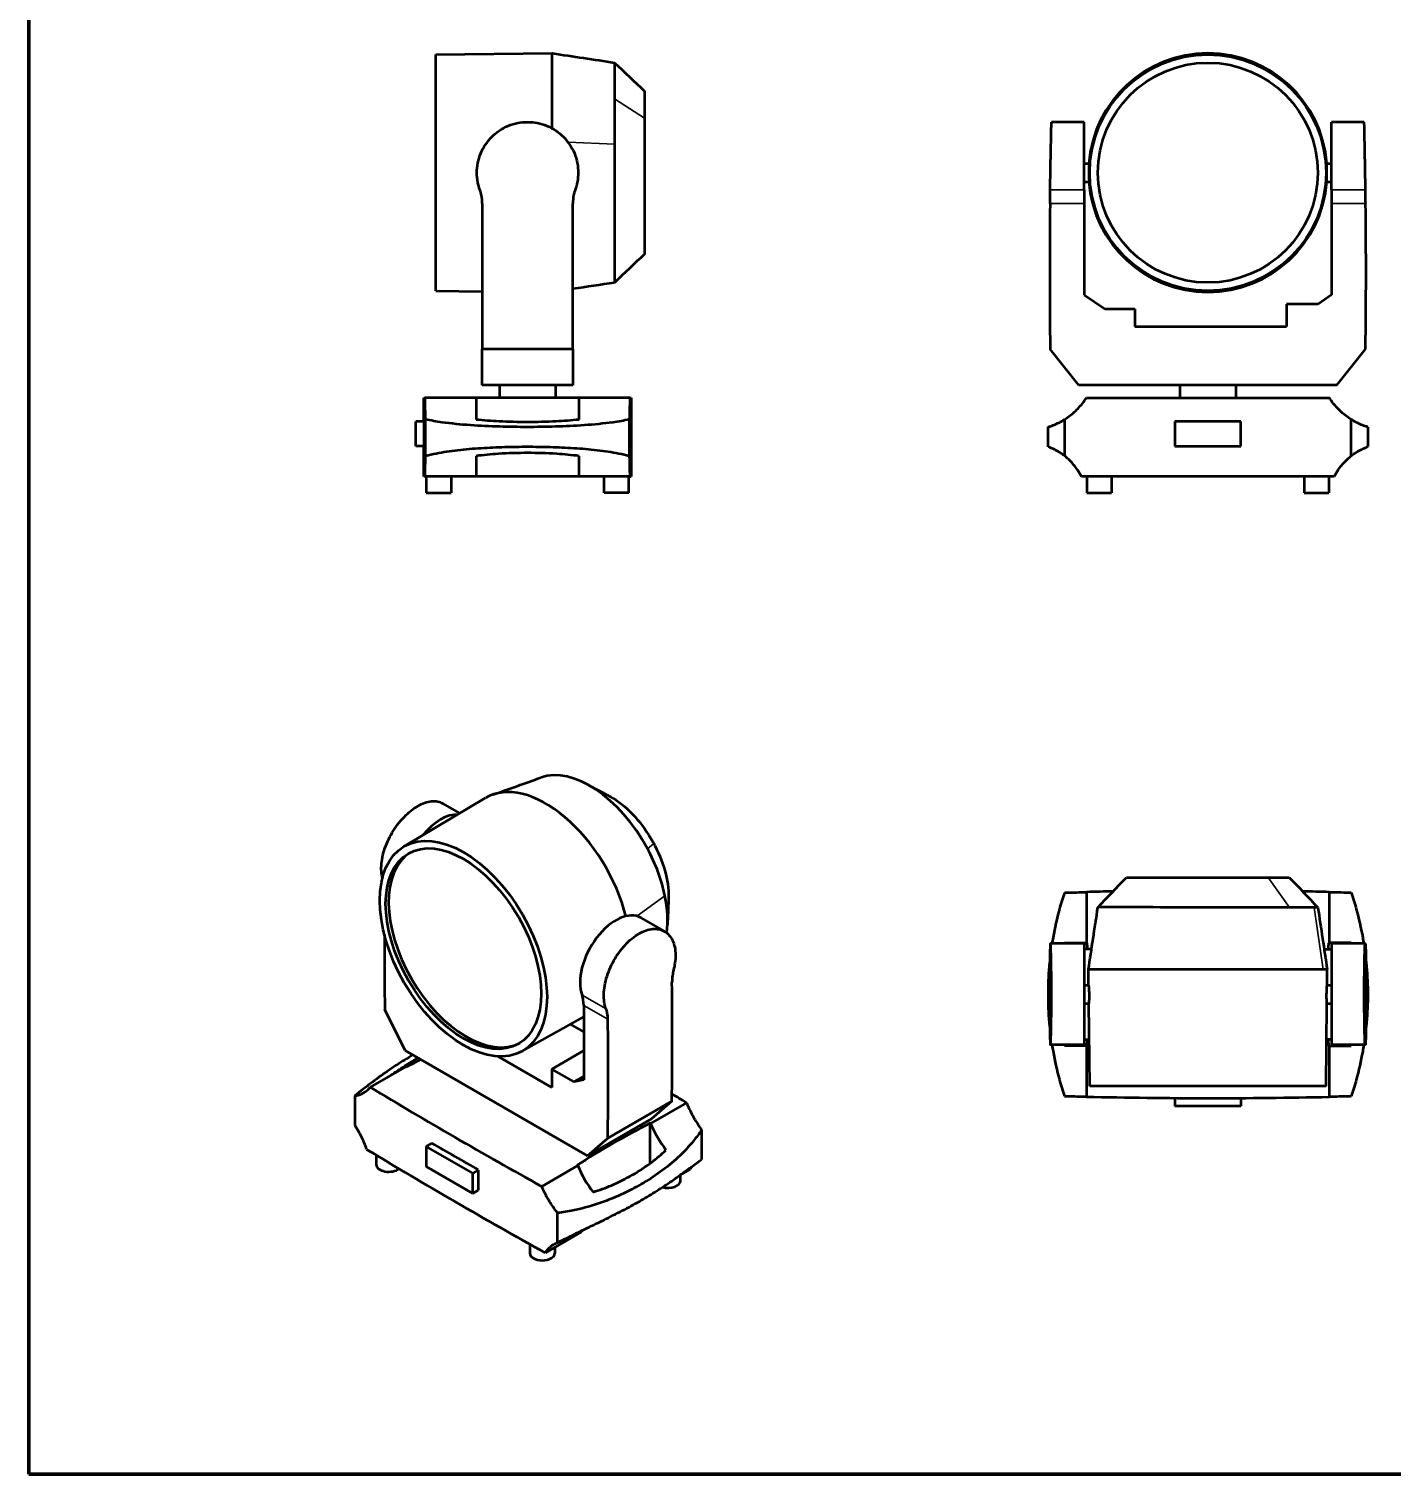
# Model space of a CAD drawing. Header units: millimetres. Extents: x 20 to 2980, y 20 to 2980.
# Drawn here: x 20 to 1676, y 20 to 1775 of the extents above; entities that cross this region are included whole.
import ezdxf

# ---------------------------------------------------------------- set-up
doc = ezdxf.new("R2010")
doc.units = ezdxf.units.MM
for name, color, linetype, lineweight in [('Border (ANSI)', 7, 'Continuous', 70), ('Visible (ISO)', 7, 'Continuous', 50), ('Visible Narrow (ISO)', 7, 'Continuous', 35)]:
    doc.layers.add(name, color=color, linetype=linetype, lineweight=lineweight)

# ---------------------------------------------------------------- blocks, each defined once
blk = doc.blocks.new('Borders Chauvet')
at = {"layer": 'Border (ANSI)'}
for p, q in [((20, 20), (20, 2980)), ((2980, 20), (20, 20))]:
    blk.add_line(p, q, dxfattribs=at)

msp = doc.modelspace()

# ---------------------------------------------------------------- linework, layer by layer
at = {"layer": 'Visible (ISO)'}
for p, q in [((514.1, 1744), (655.6, 1745.5)), ((514.1, 1457), (514.1, 1744)), ((655.6, 1654.2), (655.6, 1745.5)), ((767.6, 1699.4), (767.6, 1666.8)), ((767.6, 1666.8), (767.6, 1501.6)), ((1301.6, 1662), (1261.9, 1662)), ((1301.6, 1579.8), (1301.6, 1662)), ((1602, 1579.8), (1602, 1662)), ((1641.7, 1662), (1602, 1662)), ((1301.6, 1611.5), (1307.6, 1611.5)), ((1596.1, 1611.5), (1602, 1611.5)), ((1301.6, 1589.5), (1307.6, 1589.5)), ((1301.6, 1579.8), (1301.6, 1563)), ((1596.1, 1589.5), (1602, 1589.5)), ((1602, 1579.8), (1602, 1563)), ((570.6, 1563), (570.6, 1386.3)), ((680.6, 1386.3), (680.6, 1563)), ((1301.6, 1563), (1301.6, 1452.2)), ((1602, 1563), (1602, 1452.2)), ((514.1, 1457), (570.6, 1456.4)), ((1301.6, 1452.2), (1326.6, 1435)), ((1585.8, 1441), (1547.3, 1441)), ((1547.3, 1441), (1547.3, 1413.5)), ((1602, 1452.2), (1585.8, 1441)), ((1326.6, 1435), (1363.3, 1435)), ((1363.3, 1435), (1363.3, 1413.5)), ((1363.3, 1413.5), (1547.3, 1413.5)), ((680.6, 1386.3), (570.6, 1386.3)), ((570.6, 1342.5), (570.6, 1386.3)), ((680.6, 1386.3), (680.6, 1342.5)), ((1295.2, 1342.5), (1260.3, 1386.3)), ((1608.4, 1342.5), (1643.3, 1386.3)), ((680.6, 1342.5), (570.6, 1342.5)), ((591.6, 1342.5), (591.6, 1327.2)), ((659.6, 1342.5), (659.6, 1327.2)), ((1608.4, 1342.5), (1295.2, 1342.5)), ((1417.8, 1342.5), (1417.8, 1327.2)), ((1485.8, 1342.5), (1485.8, 1327.2)), ((499.6, 1327.2), (501.1, 1327.2)), ((499.6, 1298.5), (499.6, 1327.2)), ((563.1, 1327.2), (501.1, 1327.2)), ((688.1, 1327.2), (563.1, 1327.2)), ((563.1, 1327.2), (563.1, 1300.9)), ((749.8, 1327.2), (688.1, 1327.2)), ((688.1, 1300.9), (688.1, 1327.2)), ((749.8, 1327.2), (751.6, 1327.2)), ((751.6, 1327.2), (751.6, 1231.5)), ((1304.3, 1327.2), (1599.3, 1327.2)), ((501.7, 1256.6), (501.7, 1300.8)), ((749.1, 1300.7), (749.1, 1256.6)), ((1277.6, 1300.7), (1277.6, 1256.7)), ((1626, 1256.6), (1626, 1300.8)), ((499.7, 1298.5), (490, 1298.5)), ((490, 1268.5), (490, 1298.5)), ((499.7, 1298.5), (499.7, 1268.5)), ((1257.7, 1267.8), (1257.7, 1291.6)), ((1491.8, 1298.5), (1411.8, 1298.5)), ((1411.8, 1298.5), (1411.8, 1268.5)), ((1491.8, 1268.5), (1491.8, 1298.5)), ((1646, 1291.6), (1646, 1267.8)), ((499.7, 1268.5), (490, 1268.5)), ((499.6, 1231.5), (499.6, 1268.5)), ((1411.8, 1268.5), (1491.8, 1268.5)), ((563.1, 1256.4), (563.1, 1231.5)), ((688.1, 1231.5), (688.1, 1256.4)), ((501.3, 1231.5), (499.6, 1231.5)), ((563.1, 1231.5), (501.3, 1231.5)), ((502.6, 1231.5), (502.6, 1211.7)), ((532.7, 1231.5), (532.7, 1211.7)), ((688.1, 1231.5), (563.1, 1231.5)), ((749.7, 1231.5), (688.1, 1231.5)), ((718.6, 1211.7), (718.6, 1231.5)), ((748.7, 1211.7), (748.7, 1231.5)), ((749.7, 1231.5), (751.6, 1231.5)), ((1605.4, 1231.5), (1298.2, 1231.5)), ((1304.7, 1231.5), (1304.7, 1211.7)), ((1334.9, 1231.5), (1334.9, 1211.7)), ((1568.7, 1231.5), (1568.7, 1211.7)), ((1598.9, 1231.5), (1598.9, 1211.7)), ((502.6, 1211.7), (532.7, 1211.7)), ((748.7, 1211.7), (718.6, 1211.7)), ((1304.7, 1211.7), (1334.9, 1211.7)), ((1568.7, 1211.7), (1598.9, 1211.7)), ((475.4, 782), (574.7, 841.1)), ((543.5, 822.6), (522.7, 834.6)), ((1352.9, 744.7), (1525.2, 744.7)), ((1525.2, 744.7), (1550.7, 744.7)), ((1304.3, 726.8), (1304.3, 665.2)), ((1599.3, 726.9), (1599.3, 665.2)), ((791.9, 679.2), (763.5, 695.5)), ((1259.7, 657.7), (1260.2, 657.7)), ((1259.7, 657.7), (1259.7, 547.7)), ((1301.6, 664.2), (1260.7, 664.2)), ((1277.9, 665.2), (1304.3, 665.2)), ((1301.6, 664.2), (1301.6, 541.2)), ((1310.6, 657.7), (1301.6, 657.7)), ((1305.3, 665.2), (1304.3, 665.2)), ((1593, 657.7), (1602, 657.7)), ((1599.3, 665.2), (1598.3, 665.2)), ((1625.7, 665.2), (1599.3, 665.2)), ((1602, 664.2), (1602, 541.2)), ((1643, 664.2), (1602, 664.2)), ((1643.9, 657.7), (1643.5, 657.7)), ((1643.9, 547.7), (1643.9, 657.7)), ((1596.8, 632.7), (1306.8, 632.7)), ((1307, 613.7), (1306.8, 632.7)), ((1326.6, 632.7), (1326.6, 632.7)), ((1596.6, 613.7), (1596.8, 632.7)), ((1301.6, 613.7), (1307, 613.7)), ((1596.6, 613.7), (1602, 613.7)), ((477, 534.4), (452.2, 584.4)), ((693.9, 589.2), (693.9, 498.7)), ((1301.6, 591.7), (1307.2, 591.7)), ((1308.3, 491.2), (1307.2, 591.7)), ((1595.3, 491.2), (1596.4, 591.7)), ((1596.4, 591.7), (1602, 591.7)), ((618.9, 533.5), (693.9, 575.5)), ((693.9, 557), (677.6, 566.4)), ((1260.2, 547.7), (1259.7, 547.7)), ((1301.6, 547.7), (1307.7, 547.7)), ((1602, 547.7), (1595.9, 547.7)), ((1643.5, 547.7), (1643.9, 547.7)), ((698.4, 406.6), (477, 534.4)), ((590, 527.2), (655.2, 489.5)), ((693.9, 534.3), (655.2, 511.9)), ((1301.6, 541.2), (1260.7, 541.2)), ((1304.3, 540.2), (1277.9, 540.2)), ((1304.3, 540.2), (1305.3, 540.2)), ((1304.3, 540.2), (1304.3, 478.4)), ((1598.3, 540.2), (1599.3, 540.2)), ((1599.3, 540.2), (1599.3, 478.2)), ((1599.3, 540.2), (1625.7, 540.2)), ((1643, 541.2), (1602, 541.2)), ((478.1, 515.1), (434.4, 489.9)), ((478.1, 515.1), (478.8, 514.7)), ((682.4, 496.2), (655.2, 511.9)), ((655.2, 511.9), (655.2, 489.5)), ((693.9, 502.8), (682.4, 496.2)), ((693.9, 498.7), (682.4, 496.2)), ((416, 479.5), (416, 443.6)), ((1595.3, 491.2), (1308.3, 491.2)), ((1411.8, 476.8), (1411.8, 467)), ((1491.8, 476.8), (1491.8, 467)), ((800.9, 473), (723.1, 428.1)), ((818.7, 470.9), (775.1, 445.7)), ((800.9, 473), (776.2, 451.5)), ((1491.8, 467), (1411.8, 467)), ((776.2, 451.5), (698.4, 406.6)), ((775.1, 445.7), (774.3, 446.1)), ((774.3, 446.1), (774.3, 397.3)), ((509.3, 422), (502.4, 418)), ((698.4, 406.6), (723.1, 428.1)), ((837, 438.2), (837, 402.2)), ((441.8, 407.4), (441.8, 395.9)), ((559, 385.3), (502.4, 418)), ((502.4, 418), (502.4, 393.5)), ((502.4, 393.5), (559, 360.8)), ((565.8, 389.3), (559, 385.3)), ((565.8, 389.3), (565.8, 364.8)), ((686.7, 394.7), (642.8, 369.4)), ((686, 395.1), (686.7, 394.7)), ((822.9, 390.3), (812.8, 384.4)), ((559, 360.8), (559, 385.3)), ((811.4, 376.3), (811.4, 383.4)), ((565.8, 364.8), (559, 360.8)), ((662.1, 301.2), (662.1, 337.2)), ((628.5, 299.3), (628.5, 288.2)), ((691, 314.1), (647.2, 288.8)), ((658.6, 295.4), (658.6, 288.2))]:
    msp.add_line(p, q, dxfattribs=at)
for radius in [143.5, 133.5]:
    msp.add_circle((1451.8, 1600.5), radius, dxfattribs=at)
for centre, radius, start, end in [((1451.8, 1600.5), 145, 4.3508, 175.6492), ((1451.8, 1600.5), 145, 184.3508, 355.6492), ((8823.9, 1480), 7564.2, 179.37153, 180.71002), ((-5920.3, 1480), 7564.2, 359.28998, 0.62847), ((1452.5, -5319.7), 6048.4, 91.09822, 91.40395), ((1452.5, -5319.7), 6048.4, 88.60915, 88.91563), ((320.9, 602.7), 986.4, 3.1963, 3.6327), ((2582.7, 602.7), 986.4, 176.3673, 176.8037), ((320.9, 602.7), 986.4, 356.3673, 356.8037), ((2582.7, 602.7), 986.4, 183.1963, 183.6327), ((1457.2, 7253.6), 6777, 268.70707, 271.20135)]:
    msp.add_arc(centre, radius, start, end, dxfattribs=at)
for centre, major_axis, ratio, start_param, end_param in [((731.2, 1600.5), (0.1, 133.6), 0.000437, 6.282676, 7.119323), ((731.2, 1600.5), (-0.1, -133.6), 0.000437, 3.97773, 4.449789), ((731.2, 1600.5), (-0.1, -133.6), 0.000437, 4.44979, 6.283765), ((701.2, 746.7), (-66.7, 115.8), 0.577377, 4.66211, 6.177291), ((647.8, 715.9), (-72.5, 125.6), 0.57735, 4.251714, 6.290681), ((520.4, 764.9), (30.8, 53.3), 0.57735, 0.290963, 1.310042), ((551.3, 660.1), (66.8, -115.6), 0.57735, 3.168079, 6.256699), ((701.2, 746.7), (66.7, -115.8), 0.577377, 1.048458, 1.520518), ((701.2, 746.7), (66.7, -115.8), 0.577377, 0.644378, 1.048458), ((732.8, 642.3), (30.7, 53.3), 0.57735, 0, 2.699331), ((1451.8, 708.2), (-133.6, 0.1), 0.000484, 3.876252, 6.283302), ((1451.8, 708.2), (133.6, -0.1), 0.000484, 0.2626, 0.734659), ((1451.8, 708.2), (133.6, -0.1), 0.000484, 0.000142, 0.2626), ((5800.5, -2426.9), (-3782.1, 6550.8), 0.57735, 0.783149, 0.79779), ((-4547.4, 3637.3), (3782.1, -6550.8), 0.57735, 0.773006, 0.796367), ((658.5, 568.8), (-25, -43.3), 0.57735, 2.356194, 2.699331), ((-4625.2, 3592.4), (-3782.1, 6550.8), 0.57735, 3.914599, 3.93796), ((-173.1, 942.1), (986.4, 0), 0.57735, 5.434385, 5.457572), ((427.5, 581.4), (42.4, -73.4), 0.57735, 6.059035, 6.064373), ((5333.3, 3193.5), (-6777, 0), 0.57735, 0.762832, 0.806366), ((-3560.7, -1937.7), (6048.4, 0), 0.57735, 0.761123, 0.765358), ((1426.3, 18.7), (-986.4, 0), 0.57735, 5.434385, 5.561189), ((825.6, 453.7), (-42.4, 73.4), 0.57735, 1.351984, 1.794947), ((5333.3, 3170.1), (6777, 0), 0.57735, 3.920289, 3.932094), ((5333.3, 3115.4), (6777, 0), 0.57735, 3.903529, 3.948855), ((456.9, 395.9), (-15.1, 0), 0.57735, 0, 2.52896), ((737.2, 402.6), (42.4, -73.4), 0.57735, 4.493577, 4.936539), ((796.3, 376.3), (15.1, 0), 0.57735, 4.259018, 6.283185), ((737.7, 260), (-37, 64.1), 0.57735, 0.274539, 0.320337), ((643.5, 288.2), (15.1, 0), 0.57735, 3.141593, 6.283185)]:
    msp.add_ellipse(centre, major_axis=major_axis, ratio=ratio, start_param=start_param, end_param=end_param, dxfattribs=at)
for major_axis in [(-71.8, 124.3), (-66.8, 115.6)]:
    msp.add_ellipse((547.7, 658.1), major_axis=major_axis, ratio=0.57735, dxfattribs=at)
for points in [[(655.6, 1745.5), (680.8, 1741.7), (706, 1737.9), (731.2, 1734.1)], [(731.2, 1734.1), (743.4, 1722.6), (755.5, 1711), (767.6, 1699.4)], [(1307.6, 1611.5), (1307.6, 1611.5), (1307.6, 1611.5), (1307.6, 1611.5)], [(1596.1, 1611.5), (1596.1, 1611.5), (1596.1, 1611.5), (1596.1, 1611.5)], [(767.6, 1501.6), (755.5, 1490), (743.3, 1478.5), (731.1, 1466.9)], [(731.1, 1466.9), (714.3, 1464.3), (697.5, 1461.8), (680.6, 1459.3)], [(583.8, 845.3), (603.2, 852.2), (622.5, 859), (641.9, 865.9)], [(697.2, 858.1), (706, 853.4), (714.9, 848.7), (723.8, 844.1)], [(1318.2, 708.2), (1329.8, 720.4), (1341.3, 732.5), (1352.9, 744.7)], [(1550.7, 744.7), (1562.3, 732.5), (1573.9, 720.3), (1585.4, 708.1)], [(796.8, 717.3), (796.4, 707.2), (796, 697.1), (795.5, 686.9)], [(1306.8, 632.7), (1310.6, 657.9), (1314.4, 683), (1318.2, 708.2)], [(1585.4, 708.1), (1589.2, 683), (1593, 657.8), (1596.8, 632.7)], [(1277.8, 664.2), (1277.8, 664.5), (1277.9, 664.8), (1277.9, 665.2)], [(1625.9, 664.2), (1625.8, 664.5), (1625.8, 664.8), (1625.7, 665.2)], [(1277.9, 540.2), (1277.9, 540.5), (1277.8, 540.8), (1277.8, 541.2)], [(1625.7, 540.2), (1625.8, 540.5), (1625.8, 540.8), (1625.9, 541.2)], [(824.8, 393.2), (824.1, 392.3), (823.5, 391.3), (822.9, 390.3)]]:
    msp.add_open_spline(points, degree=3, dxfattribs=at)
for points, knots in [([(567.7, 1579.8), (566.7, 1582.7), (565.9, 1585.7), (564.5, 1592.7), (564.1, 1596.6), (564.1, 1604.4), (564.5, 1608.4), (566.1, 1616.3), (567.3, 1620.3), (570.4, 1627.8), (572.3, 1631.5), (576.9, 1638.2), (579.4, 1641.3), (584.9, 1646.7), (588, 1649.3), (594.7, 1653.8), (598.3, 1655.8), (605.9, 1658.9), (609.8, 1660.1), (617.8, 1661.6), (621.8, 1662), (625.6, 1662), (629.5, 1662), (633.5, 1661.6), (641.4, 1660.1), (645.4, 1658.9), (653, 1655.8), (656.6, 1653.8), (663.3, 1649.3), (666.4, 1646.7), (671.9, 1641.3), (674.4, 1638.2), (678.9, 1631.5), (680.9, 1627.8), (684, 1620.3), (685.2, 1616.3), (686.8, 1608.4), (687.1, 1604.4), (687.1, 1596.6), (686.8, 1592.7), (685.4, 1585.7), (684.6, 1582.7), (683.6, 1579.8)], [25.771346, 25.771346, 25.771346, 25.771346, 26.642704, 26.642704, 27.801117, 27.801117, 28.959647, 28.959647, 30.118177, 30.118177, 31.276707, 31.276707, 32.435237, 32.435237, 33.593552, 33.593552, 34.751867, 34.751867, 35.910183, 35.910183, 37.068498, 37.068498, 37.068498, 38.226813, 38.226813, 39.385128, 39.385128, 40.543443, 40.543443, 41.701758, 41.701758, 42.860288, 42.860288, 44.018818, 44.018818, 45.177348, 45.177348, 46.335878, 46.335878, 47.494292, 47.494292, 48.36565, 48.36565, 48.36565, 48.36565]), ([(1260.4, 1579.8), (1260.4, 1582.7), (1260.4, 1585.7), (1260.5, 1592.7), (1260.6, 1596.6), (1260.7, 1604.4), (1260.8, 1608.4), (1260.9, 1616.3), (1261, 1620.3), (1261.1, 1627.8), (1261.2, 1631.5), (1261.4, 1638.2), (1261.4, 1641.3), (1261.5, 1646.7), (1261.6, 1649.3), (1261.7, 1653.8), (1261.7, 1655.8), (1261.8, 1658.9), (1261.8, 1660.1), (1261.9, 1661.6), (1261.9, 1662), (1261.9, 1662)], [-29.831401, -29.831401, -29.831401, -29.831401, -28.960043, -28.960043, -27.801629, -27.801629, -26.643099, -26.643099, -25.484569, -25.484569, -24.326039, -24.326039, -23.167509, -23.167509, -22.009194, -22.009194, -20.850879, -20.850879, -19.692564, -19.692564, -18.534249, -18.534249, -18.534249, -18.534249]), ([(1643.3, 1579.8), (1643.2, 1582.7), (1643.2, 1585.7), (1643.1, 1592.7), (1643, 1596.6), (1642.9, 1604.4), (1642.8, 1608.4), (1642.7, 1616.3), (1642.6, 1620.3), (1642.5, 1627.8), (1642.4, 1631.5), (1642.3, 1638.2), (1642.2, 1641.3), (1642.1, 1646.7), (1642, 1649.3), (1641.9, 1653.8), (1641.9, 1655.8), (1641.8, 1658.9), (1641.8, 1660.1), (1641.7, 1661.6), (1641.7, 1662), (1641.7, 1662)], [25.771346, 25.771346, 25.771346, 25.771346, 26.642704, 26.642704, 27.801117, 27.801117, 28.959647, 28.959647, 30.118177, 30.118177, 31.276707, 31.276707, 32.435237, 32.435237, 33.593552, 33.593552, 34.751867, 34.751867, 35.910183, 35.910183, 37.068498, 37.068498, 37.068498, 37.068498]), ([(1307.6, 1611.5), (1307.6, 1611.5), (1307.6, 1611.2), (1307.5, 1610.1), (1307.5, 1609.3), (1307.4, 1607.3), (1307.3, 1606.1), (1307.3, 1603.4), (1307.2, 1601.9), (1307.2, 1600.5)], [0, 0, 0, 0, 0.414199, 0.414199, 0.828399, 0.828399, 1.242689, 1.242689, 1.656979, 1.656979, 1.656979, 1.656979]), ([(1307.2, 1600.5), (1307.2, 1599.1), (1307.3, 1597.7), (1307.3, 1594.9), (1307.4, 1593.7), (1307.5, 1591.8), (1307.5, 1590.9), (1307.6, 1589.8), (1307.6, 1589.5), (1307.6, 1589.5), (1307.6, 1589.5), (1307.6, 1589.5)], [1.656979, 1.656979, 1.656979, 1.656979, 2.071269, 2.071269, 2.485559, 2.485559, 2.899759, 2.899759, 3.313958, 3.313958, 3.314845, 3.314845, 3.314845, 3.314845]), ([(1596.1, 1589.5), (1596.1, 1589.5), (1596.1, 1589.5), (1596.1, 1589.5), (1596.1, 1589.8), (1596.1, 1590.9), (1596.2, 1591.8), (1596.2, 1593.7), (1596.3, 1594.9), (1596.4, 1597.7), (1596.4, 1599.1), (1596.4, 1601.9), (1596.4, 1603.4), (1596.3, 1606.1), (1596.2, 1607.3), (1596.2, 1609.3), (1596.1, 1610.1), (1596.1, 1611.2), (1596.1, 1611.5), (1596.1, 1611.5)], [3.317774, 3.317774, 3.317774, 3.317774, 3.31866, 3.31866, 3.73286, 3.73286, 4.147059, 4.147059, 4.561349, 4.561349, 4.975639, 4.975639, 5.38993, 5.38993, 5.80422, 5.80422, 6.218419, 6.218419, 6.632618, 6.632618, 6.632618, 6.632618]), ([(570.6, 1563), (570.6, 1566.1), (570.3, 1569.4), (569.2, 1575), (568.6, 1577.5), (567.7, 1579.8)], [-7.534101, -7.534101, -7.534101, -7.534101, -6.592295, -6.592295, -5.88393, -5.88393, -5.88393, -5.88393]), ([(683.6, 1579.8), (682.7, 1577.5), (682, 1575), (680.9, 1569.4), (680.6, 1566.1), (680.6, 1563)], [-24.252006, -24.252006, -24.252006, -24.252006, -23.543642, -23.543642, -22.601836, -22.601836, -22.601836, -22.601836]), ([(1260.2, 1563), (1260.2, 1566.1), (1260.2, 1569.4), (1260.3, 1575), (1260.3, 1577.5), (1260.4, 1579.8)], [7.533868, 7.533868, 7.533868, 7.533868, 8.475673, 8.475673, 9.184038, 9.184038, 9.184038, 9.184038]), ([(1643.5, 1563), (1643.4, 1566.1), (1643.4, 1569.4), (1643.3, 1575), (1643.3, 1577.5), (1643.3, 1579.8)], [-7.534101, -7.534101, -7.534101, -7.534101, -6.592295, -6.592295, -5.88393, -5.88393, -5.88393, -5.88393]), ([(501.7, 1300.8), (501.7, 1301.3), (501.7, 1301.8), (501.6, 1305.4), (501.5, 1309), (501.3, 1316.5), (501.2, 1320.7), (501.2, 1326), (501.1, 1326.6), (501.1, 1327.2)], [17.28441, 17.28441, 17.28441, 17.28441, 17.559767, 17.559767, 19.156061, 19.156061, 20.75195, 20.75195, 20.9564, 20.9564, 20.9564, 20.9564]), ([(749.8, 1327.2), (749.8, 1326.6), (749.8, 1326), (749.7, 1320.7), (749.6, 1316.5), (749.4, 1309), (749.3, 1305.4), (749.2, 1301.8), (749.2, 1301.3), (749.1, 1300.7)], [-46.500101, -46.500101, -46.500101, -46.500101, -46.296093, -46.296093, -44.700345, -44.700345, -43.103729, -43.103729, -42.825589, -42.825589, -42.825589, -42.825589]), ([(1277.6, 1300.7), (1278.4, 1301.2), (1279.3, 1301.8), (1284.7, 1305.4), (1289, 1309), (1296.5, 1316.5), (1300, 1320.7), (1303.5, 1326), (1303.9, 1326.6), (1304.3, 1327.2)], [17.274552, 17.274552, 17.274552, 17.274552, 17.560323, 17.560323, 19.156674, 19.156674, 20.752575, 20.752575, 20.957039, 20.957039, 20.957039, 20.957039]), ([(1626, 1300.8), (1625.1, 1301.3), (1624.3, 1301.8), (1618.9, 1305.4), (1614.7, 1309), (1607.1, 1316.5), (1603.6, 1320.7), (1600.1, 1326), (1599.7, 1326.6), (1599.3, 1327.2)], [17.28441, 17.28441, 17.28441, 17.28441, 17.559767, 17.559767, 19.156061, 19.156061, 20.75195, 20.75195, 20.9564, 20.9564, 20.9564, 20.9564]), ([(749.1, 1300.7), (742.6, 1299.4), (735.9, 1298.3), (717.9, 1295.7), (706.4, 1294.6), (683, 1293), (671.1, 1292.4), (647.9, 1291.8), (636.4, 1291.6), (614.5, 1291.6), (603.1, 1291.8), (579.8, 1292.4), (568, 1293), (544.6, 1294.6), (533, 1295.7), (515, 1298.3), (508.3, 1299.4), (501.7, 1300.8)], [1.251651, 1.251651, 1.251651, 1.251651, 3.283473, 3.283473, 6.566945, 6.566945, 9.850418, 9.850418, 13.13389, 13.13389, 16.416517, 16.416517, 19.699144, 19.699144, 22.981771, 22.981771, 25.022756, 25.022756, 25.022756, 25.022756]), ([(563.1, 1300.9), (572.4, 1300), (581.8, 1299.3), (602.9, 1298.2), (614.5, 1297.9), (636.7, 1297.9), (648.4, 1298.2), (669.4, 1299.3), (678.8, 1300), (688.1, 1300.9)], [-19.300951, -19.300951, -19.300951, -19.300951, -16.67456, -16.67456, -13.332528, -13.332528, -9.999396, -9.999396, -7.364945, -7.364945, -7.364945, -7.364945]), ([(1257.7, 1291.6), (1257.7, 1291.6), (1258.1, 1291.8), (1260.1, 1292.4), (1261.7, 1293), (1265.9, 1294.6), (1268.5, 1295.7), (1273.4, 1298.2), (1275.4, 1299.4), (1277.6, 1300.7)], [-13.105462, -13.105462, -13.105462, -13.105462, -9.829096, -9.829096, -6.552731, -6.552731, -3.276365, -3.276365, -1.245767, -1.245767, -1.245767, -1.245767]), ([(1646, 1291.6), (1646, 1291.6), (1645.5, 1291.8), (1643.5, 1292.4), (1641.9, 1293), (1637.7, 1294.6), (1635.1, 1295.7), (1630.2, 1298.3), (1628.1, 1299.4), (1626, 1300.8)], [13.13389, 13.13389, 13.13389, 13.13389, 16.416517, 16.416517, 19.699144, 19.699144, 22.981771, 22.981771, 25.022756, 25.022756, 25.022756, 25.022756]), ([(501.7, 1256.6), (506, 1257.7), (510.3, 1258.7), (522.9, 1261.2), (531.8, 1262.6), (550.1, 1264.7), (559.6, 1265.5), (578.8, 1266.7), (588.4, 1267.1), (607.3, 1267.7), (616.6, 1267.8), (634.3, 1267.8), (643.6, 1267.7), (662.6, 1267.1), (672.2, 1266.7), (691.3, 1265.5), (700.8, 1264.7), (719.2, 1262.6), (728.1, 1261.2), (740.6, 1258.7), (744.9, 1257.7), (749.1, 1256.6)], [-31.251474, -31.251474, -31.251474, -31.251474, -29.912699, -29.912699, -27.252948, -27.252948, -24.593198, -24.593198, -21.933447, -21.933447, -19.273697, -19.273697, -16.613946, -16.613946, -13.954195, -13.954195, -11.294445, -11.294445, -8.634694, -8.634694, -7.302508, -7.302508, -7.302508, -7.302508]), ([(1277.6, 1256.7), (1276.2, 1257.8), (1274.9, 1258.7), (1271.2, 1261.2), (1268.9, 1262.6), (1264.8, 1264.7), (1263.1, 1265.5), (1260.3, 1266.7), (1259.3, 1267.1), (1258, 1267.7), (1257.7, 1267.8), (1257.7, 1267.8)], [7.325159, 7.325159, 7.325159, 7.325159, 8.634694, 8.634694, 11.294445, 11.294445, 13.954195, 13.954195, 16.613946, 16.613946, 19.273697, 19.273697, 19.273697, 19.273697]), ([(1626, 1256.6), (1627.4, 1257.7), (1628.7, 1258.7), (1632.4, 1261.2), (1634.7, 1262.6), (1638.8, 1264.7), (1640.5, 1265.5), (1643.3, 1266.7), (1644.3, 1267.1), (1645.7, 1267.7), (1646, 1267.8), (1646, 1267.8)], [-31.251474, -31.251474, -31.251474, -31.251474, -29.912699, -29.912699, -27.252948, -27.252948, -24.593198, -24.593198, -21.933447, -21.933447, -19.273697, -19.273697, -19.273697, -19.273697]), ([(501.3, 1231.5), (501.3, 1234.3), (501.3, 1237), (501.4, 1243.6), (501.5, 1247.4), (501.6, 1252.7), (501.7, 1254.7), (501.7, 1256.6)], [-19.011671, -19.011671, -19.011671, -19.011671, -18.122626, -18.122626, -16.729075, -16.729075, -15.842226, -15.842226, -15.842226, -15.842226]), ([(688.1, 1256.4), (679.1, 1257.6), (670, 1258.4), (649, 1259.8), (637, 1260.1), (614.2, 1260.1), (602.2, 1259.8), (581.2, 1258.4), (572.1, 1257.6), (563.1, 1256.4)], [-19.749741, -19.749741, -19.749741, -19.749741, -17.162691, -17.162691, -13.739582, -13.739582, -10.304687, -10.304687, -7.727747, -7.727747, -7.727747, -7.727747]), ([(749.1, 1256.6), (749.2, 1254.8), (749.3, 1252.7), (749.4, 1247.4), (749.5, 1243.6), (749.6, 1237), (749.7, 1234.3), (749.7, 1231.5)], [-6.463777, -6.463777, -6.463777, -6.463777, -5.57415, -5.57415, -4.180613, -4.180613, -3.291632, -3.291632, -3.291632, -3.291632]), ([(1298.2, 1231.5), (1296.8, 1234.3), (1295.2, 1237), (1290.8, 1243.7), (1287.7, 1247.4), (1282.3, 1252.8), (1280, 1254.8), (1277.6, 1256.7)], [25.595497, 25.595497, 25.595497, 25.595497, 26.484903, 26.484903, 27.878585, 27.878585, 28.776406, 28.776406, 28.776406, 28.776406]), ([(1605.4, 1231.5), (1606.8, 1234.3), (1608.4, 1237), (1612.8, 1243.6), (1615.9, 1247.4), (1621.3, 1252.7), (1623.5, 1254.7), (1626, 1256.6)], [-19.011671, -19.011671, -19.011671, -19.011671, -18.122626, -18.122626, -16.729075, -16.729075, -15.842226, -15.842226, -15.842226, -15.842226]), ([(723.8, 844.1), (725.6, 843.1), (727.5, 842.1), (738.4, 835.3), (747.4, 827.8), (764, 809.5), (771.5, 799.1), (778.1, 787.1), (778.5, 786.4), (778.9, 785.7)], [60.377247, 60.377247, 60.377247, 60.377247, 61.241093, 61.241093, 65.559459, 65.559459, 69.865179, 69.865179, 70.129419, 70.129419, 70.129419, 70.129419]), ([(449.4, 743.8), (449.1, 745), (448.8, 746.2), (448.1, 750.3), (447.9, 753.4), (448, 759.7), (448.3, 763), (449.5, 770.1), (450.4, 773.8), (452.7, 781.2), (454.1, 784.9), (457.4, 792.2), (459.3, 795.7), (463.2, 802.4), (465.4, 805.7), (470.3, 812.1), (472.9, 815.2), (478.3, 820.8), (481.1, 823.4), (486.7, 827.9), (489.5, 829.8), (495, 832.9), (497.8, 834.3), (503.4, 836.3), (506.2, 836.9), (511.5, 837.5), (514, 837.4), (518.7, 836.5), (520.8, 835.7), (522.7, 834.6), (522.7, 834.6), (522.7, 834.6)], [-29.453654, -29.453654, -29.453654, -29.453654, -28.960043, -28.960043, -27.801629, -27.801629, -26.643099, -26.643099, -25.484569, -25.484569, -24.326039, -24.326039, -23.167509, -23.167509, -22.009194, -22.009194, -20.850879, -20.850879, -19.692564, -19.692564, -18.534249, -18.534249, -17.375934, -17.375934, -16.217619, -16.217619, -15.059303, -15.059303, -13.900988, -13.900988, -13.900757, -13.900757, -13.900757, -13.900757]), ([(778.9, 785.7), (779.3, 784.9), (779.7, 784.1), (786, 772), (790.6, 760.1), (796.1, 737.5), (797.2, 727), (796.8, 717.3)], [0, 0, 0, 0, 0.271946, 0.271946, 4.127744, 4.127744, 7.766575, 7.766575, 7.766575, 7.766575]), ([(1277.6, 726.1), (1275.5, 719.6), (1273.4, 712.9), (1268.5, 694.9), (1265.9, 683.4), (1263.4, 669.2), (1262.9, 666.7), (1262.5, 664.2)], [-24.983523, -24.983523, -24.983523, -24.983523, -22.953191, -22.953191, -19.670615, -19.670615, -18.969431, -18.969431, -18.969431, -18.969431]), ([(1277.6, 726.1), (1278.5, 726.1), (1279.3, 726.2), (1284.7, 726.3), (1289, 726.4), (1296.5, 726.6), (1300, 726.7), (1303.5, 726.8), (1303.9, 726.8), (1304.3, 726.8)], [-8.259283, -8.259283, -8.259283, -8.259283, -7.980124, -7.980124, -6.383667, -6.383667, -4.78775, -4.78775, -4.583266, -4.583266, -4.583266, -4.583266]), ([(1599.3, 726.9), (1599.7, 726.8), (1600.1, 726.8), (1603.6, 726.8), (1607.1, 726.7), (1614.6, 726.5), (1618.9, 726.4), (1624.3, 726.2), (1625.2, 726.2), (1626, 726.2)], [-46.500101, -46.500101, -46.500101, -46.500101, -46.296093, -46.296093, -44.700345, -44.700345, -43.103729, -43.103729, -42.825589, -42.825589, -42.825589, -42.825589]), ([(1626, 726.2), (1628.1, 719.7), (1630.2, 712.9), (1635.1, 694.9), (1637.7, 683.4), (1640.3, 669.2), (1640.7, 666.7), (1641.1, 664.2)], [1.251651, 1.251651, 1.251651, 1.251651, 3.283473, 3.283473, 6.566945, 6.566945, 7.269852, 7.269852, 7.269852, 7.269852]), ([(721, 584.9), (720.2, 586.9), (719.6, 589), (718.6, 594.1), (718.3, 597.3), (718.2, 603.6), (718.4, 607.1), (719.4, 614.3), (720.2, 618), (722.3, 625.5), (723.7, 629.3), (726.8, 636.7), (728.5, 640.3), (732.3, 647), (734.4, 650.4), (739.1, 656.9), (741.7, 660), (747, 665.7), (749.7, 668.2), (755.3, 672.8), (758.1, 674.7), (760.9, 676.3), (763.6, 677.9), (766.4, 679.2), (772.1, 681.1), (774.9, 681.8), (780.3, 682.3), (782.9, 682.1), (787.7, 681.2), (789.9, 680.3), (793.9, 678), (795.7, 676.5), (799, 672.8), (800.5, 670.6), (802.8, 665.7), (803.7, 662.9), (804.9, 657), (805.2, 653.9), (805.3, 647.5), (805.1, 644.1), (804.2, 637.8), (803.6, 635), (802.9, 632.2)], [25.771346, 25.771346, 25.771346, 25.771346, 26.642704, 26.642704, 27.801117, 27.801117, 28.959647, 28.959647, 30.118177, 30.118177, 31.276707, 31.276707, 32.435237, 32.435237, 33.593552, 33.593552, 34.751867, 34.751867, 35.910183, 35.910183, 37.068498, 37.068498, 37.068498, 38.226813, 38.226813, 39.385128, 39.385128, 40.543443, 40.543443, 41.701758, 41.701758, 42.860288, 42.860288, 44.018818, 44.018818, 45.177348, 45.177348, 46.335878, 46.335878, 47.494292, 47.494292, 48.36565, 48.36565, 48.36565, 48.36565]), ([(1260.4, 660.6), (1260.3, 659.7), (1260.3, 659.1), (1260.2, 658), (1260.2, 657.7), (1260.2, 657.7)], [20.951898, 20.951898, 20.951898, 20.951898, 21.660263, 21.660263, 22.602069, 22.602069, 22.602069, 22.602069]), ([(1260.4, 544.7), (1260.4, 543.7), (1260.4, 542.9), (1260.5, 541.5), (1260.6, 541.2), (1260.7, 541.2), (1260.8, 541.5), (1260.9, 543.1), (1261, 544.3), (1261.1, 547.4), (1261.2, 549.4), (1261.4, 553.9), (1261.4, 556.4), (1261.5, 561.9), (1261.6, 565), (1261.7, 571.7), (1261.7, 575.3), (1261.8, 582.9), (1261.8, 586.9), (1261.9, 594.8), (1261.9, 598.8), (1261.9, 606.5), (1261.9, 610.5), (1261.8, 618.5), (1261.8, 622.4), (1261.7, 630), (1261.7, 633.6), (1261.6, 640.3), (1261.5, 643.4), (1261.4, 648.9), (1261.4, 651.4), (1261.2, 656), (1261.1, 657.9), (1261, 661), (1260.9, 662.2), (1260.8, 663.8), (1260.7, 664.2), (1260.6, 664.2), (1260.5, 663.8), (1260.4, 662.4), (1260.4, 661.6), (1260.4, 660.6)], [-29.831401, -29.831401, -29.831401, -29.831401, -28.960043, -28.960043, -27.801629, -27.801629, -26.643099, -26.643099, -25.484569, -25.484569, -24.326039, -24.326039, -23.167509, -23.167509, -22.009194, -22.009194, -20.850879, -20.850879, -19.692564, -19.692564, -18.534249, -18.534249, -17.375934, -17.375934, -16.217619, -16.217619, -15.059303, -15.059303, -13.900988, -13.900988, -12.742458, -12.742458, -11.583928, -11.583928, -10.425398, -10.425398, -9.266868, -9.266868, -8.108474, -8.108474, -7.237099, -7.237099, -7.237099, -7.237099]), ([(1643.3, 544.7), (1643.2, 543.7), (1643.2, 542.9), (1643.1, 541.5), (1643, 541.2), (1642.9, 541.2), (1642.8, 541.5), (1642.7, 543.1), (1642.6, 544.3), (1642.5, 547.4), (1642.4, 549.4), (1642.3, 553.9), (1642.2, 556.4), (1642.1, 561.9), (1642, 565), (1641.9, 571.7), (1641.9, 575.3), (1641.8, 582.9), (1641.8, 586.9), (1641.7, 594.8), (1641.7, 598.8), (1641.7, 602.7), (1641.7, 606.5), (1641.7, 610.5), (1641.8, 618.5), (1641.8, 622.4), (1641.9, 630), (1641.9, 633.6), (1642, 640.3), (1642.1, 643.4), (1642.2, 648.9), (1642.3, 651.4), (1642.4, 656), (1642.5, 657.9), (1642.6, 661), (1642.7, 662.2), (1642.8, 663.8), (1642.9, 664.2), (1643, 664.2), (1643.1, 663.8), (1643.2, 662.4), (1643.2, 661.6), (1643.3, 660.6)], [25.771346, 25.771346, 25.771346, 25.771346, 26.642704, 26.642704, 27.801117, 27.801117, 28.959647, 28.959647, 30.118177, 30.118177, 31.276707, 31.276707, 32.435237, 32.435237, 33.593552, 33.593552, 34.751867, 34.751867, 35.910183, 35.910183, 37.068498, 37.068498, 37.068498, 38.226813, 38.226813, 39.385128, 39.385128, 40.543443, 40.543443, 41.701758, 41.701758, 42.860288, 42.860288, 44.018818, 44.018818, 45.177348, 45.177348, 46.335878, 46.335878, 47.494292, 47.494292, 48.36565, 48.36565, 48.36565, 48.36565]), ([(1643.3, 660.6), (1643.3, 659.7), (1643.3, 659.1), (1643.4, 658), (1643.4, 657.7), (1643.5, 657.7)], [-24.252006, -24.252006, -24.252006, -24.252006, -23.543642, -23.543642, -22.601836, -22.601836, -22.601836, -22.601836]), ([(802.9, 632.2), (802.3, 629.9), (801.9, 627.7), (801.2, 622.6), (801, 619.8), (801, 617.2)], [-24.252006, -24.252006, -24.252006, -24.252006, -23.543642, -23.543642, -22.601836, -22.601836, -22.601836, -22.601836]), ([(1259.7, 642.4), (1259.5, 640.4), (1259.3, 638.5), (1258.1, 624.9), (1257.7, 613.4), (1257.7, 591.6), (1258.1, 580.1), (1259.3, 566.5), (1259.5, 564.6), (1259.7, 562.6)], [-16.940703, -16.940703, -16.940703, -16.940703, -16.388038, -16.388038, -13.105462, -13.105462, -9.829096, -9.829096, -9.270506, -9.270506, -9.270506, -9.270506]), ([(1643.9, 642.4), (1644.1, 640.4), (1644.3, 638.5), (1645.5, 624.9), (1646, 613.4), (1646, 591.5), (1645.5, 580.1), (1644.3, 566.5), (1644.1, 564.5), (1643.9, 562.6)], [9.298608, 9.298608, 9.298608, 9.298608, 9.850418, 9.850418, 13.13389, 13.13389, 16.416517, 16.416517, 16.969133, 16.969133, 16.969133, 16.969133]), ([(1307, 613.7), (1307, 613.7), (1307, 613.4), (1307.1, 612.3), (1307.2, 611.4), (1307.3, 609.5), (1307.4, 608.2), (1307.5, 605.5), (1307.5, 604), (1307.6, 602.7)], [4.973288, 4.973288, 4.973288, 4.973288, 5.388099, 5.388099, 5.80291, 5.80291, 6.217764, 6.217764, 6.632618, 6.632618, 6.632618, 6.632618]), ([(1307.6, 602.7), (1307.6, 601.3), (1307.6, 599.8), (1307.5, 597.1), (1307.5, 595.9), (1307.4, 593.9), (1307.3, 593.1), (1307.3, 591.9), (1307.2, 591.7), (1307.2, 591.7)], [0, 0, 0, 0, 0.414199, 0.414199, 0.828399, 0.828399, 1.242689, 1.242689, 1.656979, 1.656979, 1.656979, 1.656979]), ([(1596.1, 602.7), (1596.1, 604), (1596.1, 605.5), (1596.2, 608.2), (1596.3, 609.5), (1596.4, 611.4), (1596.5, 612.3), (1596.6, 613.4), (1596.6, 613.7), (1596.6, 613.7)], [0, 0, 0, 0, 0.414854, 0.414854, 0.829709, 0.829709, 1.244519, 1.244519, 1.65933, 1.65933, 1.65933, 1.65933]), ([(1596.4, 591.7), (1596.4, 591.7), (1596.4, 591.9), (1596.3, 593.1), (1596.2, 593.9), (1596.2, 595.9), (1596.1, 597.1), (1596.1, 599.8), (1596.1, 601.3), (1596.1, 602.7)], [4.975639, 4.975639, 4.975639, 4.975639, 5.38993, 5.38993, 5.80422, 5.80422, 6.218419, 6.218419, 6.632618, 6.632618, 6.632618, 6.632618]), ([(723.2, 572.3), (723.2, 574.9), (722.9, 577.4), (722.1, 581.6), (721.6, 583.3), (721, 584.9)], [-7.534101, -7.534101, -7.534101, -7.534101, -6.592295, -6.592295, -5.88393, -5.88393, -5.88393, -5.88393]), ([(1260.2, 547.7), (1260.2, 547.7), (1260.2, 547.4), (1260.3, 546.3), (1260.3, 545.6), (1260.4, 544.7)], [7.533868, 7.533868, 7.533868, 7.533868, 8.475673, 8.475673, 9.184038, 9.184038, 9.184038, 9.184038]), ([(1643.5, 547.7), (1643.4, 547.7), (1643.4, 547.4), (1643.3, 546.3), (1643.3, 545.6), (1643.3, 544.7)], [-7.534101, -7.534101, -7.534101, -7.534101, -6.592295, -6.592295, -5.88393, -5.88393, -5.88393, -5.88393]), ([(486.4, 529), (479.6, 525), (472.8, 520.8), (458.7, 511.6), (451.4, 506.6), (437.9, 496.7), (431.6, 491.9), (422.3, 484.6), (419, 481.9), (416, 479.5)], [-12.710807, -12.710807, -12.710807, -12.710807, -9.829096, -9.829096, -6.552731, -6.552731, -3.276365, -3.276365, -1.245767, -1.245767, -1.245767, -1.245767]), ([(1262.5, 541.2), (1262.9, 538.6), (1263.3, 536), (1265.9, 521.8), (1268.5, 510.2), (1273.4, 492.2), (1275.4, 485.5), (1277.6, 479)], [-7.27355, -7.27355, -7.27355, -7.27355, -6.552731, -6.552731, -3.276365, -3.276365, -1.245767, -1.245767, -1.245767, -1.245767]), ([(1641.1, 541.2), (1640.7, 538.5), (1640.3, 535.9), (1637.7, 521.6), (1635.1, 510.1), (1630.2, 492), (1628.1, 485.3), (1626, 478.8)], [18.966286, 18.966286, 18.966286, 18.966286, 19.699144, 19.699144, 22.981771, 22.981771, 25.022756, 25.022756, 25.022756, 25.022756]), ([(459.4, 504.5), (464.9, 508.1), (470.7, 511.9), (481.9, 518.9), (487.3, 522.2), (492.7, 525.4)], [7.372979, 7.372979, 7.372979, 7.372979, 10.005567, 10.005567, 12.302748, 12.302748, 12.302748, 12.302748]), ([(416, 479.5), (416.5, 479.6), (417.1, 479.6), (420.9, 480.4), (423.8, 481.5), (429, 484.5), (431.4, 486.5), (433.9, 489.2), (434.1, 489.6), (434.4, 489.9)], [17.274552, 17.274552, 17.274552, 17.274552, 17.560323, 17.560323, 19.156674, 19.156674, 20.752575, 20.752575, 20.957039, 20.957039, 20.957039, 20.957039]), ([(1277.6, 479), (1278.4, 479), (1279.3, 479), (1284.7, 478.9), (1289, 478.8), (1296.5, 478.6), (1300, 478.5), (1303.5, 478.4), (1303.9, 478.4), (1304.3, 478.4)], [17.274552, 17.274552, 17.274552, 17.274552, 17.560323, 17.560323, 19.156674, 19.156674, 20.752575, 20.752575, 20.957039, 20.957039, 20.957039, 20.957039]), ([(1626, 478.8), (1625.1, 478.7), (1624.3, 478.7), (1618.9, 478.6), (1614.7, 478.5), (1607.1, 478.3), (1603.6, 478.2), (1600.1, 478.2), (1599.7, 478.2), (1599.3, 478.2)], [17.28441, 17.28441, 17.28441, 17.28441, 17.559767, 17.559767, 19.156061, 19.156061, 20.75195, 20.75195, 20.9564, 20.9564, 20.9564, 20.9564]), ([(818.7, 470.9), (819, 470.3), (819.2, 469.6), (821.6, 463.9), (824.1, 458.9), (829.3, 449.6), (832.2, 445), (835.9, 439.7), (836.5, 438.9), (837, 438.2)], [-46.500101, -46.500101, -46.500101, -46.500101, -46.296093, -46.296093, -44.700345, -44.700345, -43.103729, -43.103729, -42.825589, -42.825589, -42.825589, -42.825589]), ([(430.2, 414.3), (429.2, 417.2), (428.1, 420.1), (425.1, 427.4), (422.9, 431.7), (419.2, 438.4), (417.6, 441), (416, 443.6)], [25.595497, 25.595497, 25.595497, 25.595497, 26.484903, 26.484903, 27.878585, 27.878585, 28.776406, 28.776406, 28.776406, 28.776406]), ([(837, 438.2), (834, 433.5), (830.7, 429), (821.4, 417.6), (815.1, 410.9), (801.5, 398.3), (794.3, 392.4), (779.2, 381.5), (771.5, 376.6), (756, 367.6), (747.6, 363.2), (729.7, 355.1), (720.2, 351.3), (700.7, 344.9), (690.7, 342.1), (674.5, 338.8), (668.2, 337.9), (662.1, 337.2)], [1.251651, 1.251651, 1.251651, 1.251651, 3.283473, 3.283473, 6.566945, 6.566945, 9.850418, 9.850418, 13.13389, 13.13389, 16.416517, 16.416517, 19.699144, 19.699144, 22.981771, 22.981771, 25.022756, 25.022756, 25.022756, 25.022756]), ([(705.3, 362.5), (713, 364.9), (720.4, 367.6), (736.7, 374.6), (745.3, 378.9), (761, 388), (768.9, 393.2), (782.4, 403.4), (788.2, 408.3), (793.7, 413.5)], [-19.300951, -19.300951, -19.300951, -19.300951, -16.67456, -16.67456, -13.332528, -13.332528, -9.999396, -9.999396, -7.364945, -7.364945, -7.364945, -7.364945]), ([(662.1, 301.2), (666.1, 303.2), (670.1, 305.2), (681.6, 310.9), (689.5, 314.7), (705.4, 322.3), (713.3, 326.1), (728.8, 333.8), (736.4, 337.6), (750.7, 345.2), (757.5, 349), (770, 356.2), (776.4, 360), (788.8, 367.9), (794.9, 371.9), (806.5, 379.9), (811.9, 383.8), (822.1, 391.2), (826.7, 394.7), (833, 399.2), (835, 400.7), (837, 402.2)], [-31.251474, -31.251474, -31.251474, -31.251474, -29.912699, -29.912699, -27.252948, -27.252948, -24.593198, -24.593198, -21.933447, -21.933447, -19.273697, -19.273697, -16.613946, -16.613946, -13.954195, -13.954195, -11.294445, -11.294445, -8.634694, -8.634694, -7.302508, -7.302508, -7.302508, -7.302508]), ([(662.1, 337.2), (661.5, 337.9), (660.9, 338.7), (657, 343.8), (653.9, 348.4), (648.5, 357.5), (645.9, 362.4), (643.4, 368.1), (643.1, 368.7), (642.8, 369.4)], [17.28441, 17.28441, 17.28441, 17.28441, 17.559767, 17.559767, 19.156061, 19.156061, 20.75195, 20.75195, 20.9564, 20.9564, 20.9564, 20.9564]), ([(647.2, 288.8), (648.2, 290.6), (649.4, 292.2), (652.6, 295.8), (654.8, 297.6), (658.7, 299.8), (660.4, 300.6), (662.1, 301.2)], [-19.011671, -19.011671, -19.011671, -19.011671, -18.122626, -18.122626, -16.729075, -16.729075, -15.842226, -15.842226, -15.842226, -15.842226])]:
    msp.add_open_spline(points, degree=3, knots=knots, dxfattribs=at)
at = {"layer": 'Visible Narrow (ISO)'}
for p, q in [((767.6, 1666.8), (731.2, 1690.1)), ((731.1, 1635.2), (674.8, 1637.4)), ((1301.6, 1579.8), (1260.4, 1579.8)), ((1602, 1579.8), (1643.3, 1579.8)), ((1301.6, 1563), (1260.2, 1563)), ((1602, 1563), (1643.5, 1563)), ((778.9, 785.7), (771.3, 779.3)), ((1525.2, 744.7), (1551, 708.2)), ((792.4, 722.3), (758.3, 697.7)), ((1580.9, 708.1), (1591.8, 632.7)), ((691.8, 601.7), (721, 584.9)), ((693.9, 589.2), (723.2, 572.3))]:
    msp.add_line(p, q, dxfattribs=at)

# ---------------------------------------------------------------- block references
msp.add_blockref('Borders Chauvet', (0, 0))

doc.saveas('drawing.dxf')
